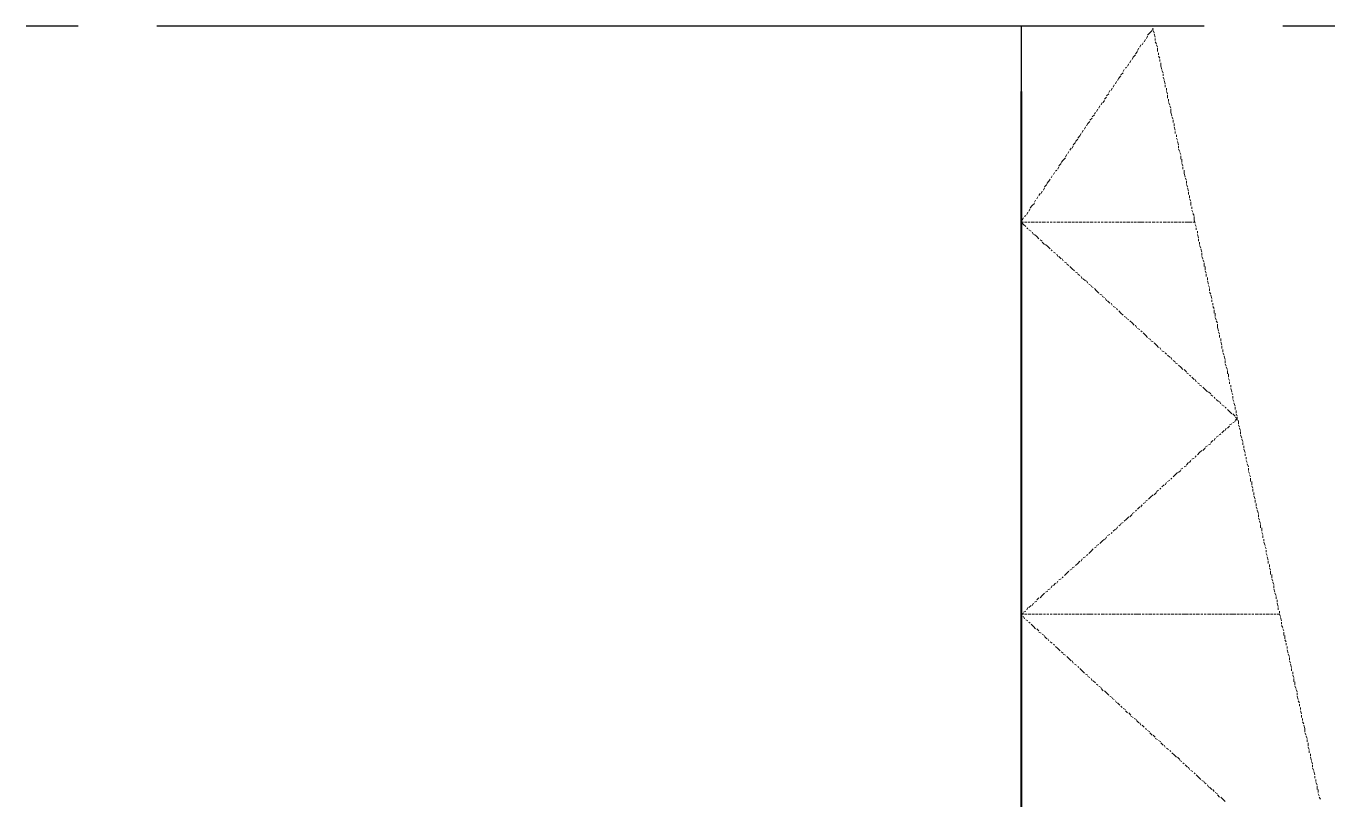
# Model space of a CAD drawing. Extents: x 8 to 21351, y 0 to 420.
# Drawn here: x 15823 to 15848, y 248.53 to 263.31 of the extents above; entities that cross this region are included whole.
import ezdxf

# ---------------------------------------------------------------- set-up
doc = ezdxf.new("R2010")
doc.units = 0

msp = doc.modelspace()

# ---------------------------------------------------------------- linework, layer by layer
at = {"lineweight": 25}
for p, q in [((15823.996, 263.313), (15823.001, 263.313)), ((15845.502, 263.313), (15825.499, 263.313)), ((15842.009, 263.313), (15842.009, 249.915)), ((15847.999, 263.313), (15847.004, 263.313))]:
    msp.add_line(p, q, dxfattribs=at)
at = {"color": 7, "lineweight": 5}
for p, q in [((15844.507, 263.229), (15844.464, 263.186)), ((15844.528, 263.271), (15844.507, 263.25)), ((15844.528, 263.25), (15844.528, 263.271)), ((15844.549, 263.186), (15844.528, 263.229)), ((15844.337, 262.996), (15844.316, 262.954)), ((15844.38, 263.059), (15844.359, 263.017)), ((15844.422, 263.123), (15844.401, 263.08)), ((15844.464, 263.186), (15844.422, 263.144)), ((15844.57, 263.102), (15844.549, 263.165)), ((15844.57, 263.038), (15844.57, 263.08)), ((15844.591, 262.975), (15844.57, 263.017)), ((15844.189, 262.763), (15844.147, 262.721)), ((15844.232, 262.827), (15844.189, 262.784)), ((15844.253, 262.89), (15844.232, 262.848)), ((15844.295, 262.954), (15844.274, 262.911)), ((15844.613, 262.911), (15844.591, 262.954)), ((15844.613, 262.827), (15844.613, 262.89)), ((15844.634, 262.763), (15844.634, 262.805)), ((15844.655, 262.699), (15844.634, 262.742)), ((15843.978, 262.488), (15843.956, 262.445)), ((15844.02, 262.53), (15843.999, 262.509)), ((15844.062, 262.594), (15844.041, 262.551)), ((15844.105, 262.657), (15844.083, 262.615)), ((15844.147, 262.721), (15844.126, 262.678)), ((15844.655, 262.636), (15844.655, 262.678)), ((15844.676, 262.551), (15844.676, 262.615)), ((15844.697, 262.488), (15844.676, 262.551)), ((15843.829, 262.255), (15843.808, 262.213)), ((15843.872, 262.318), (15843.851, 262.276)), ((15843.914, 262.361), (15843.872, 262.318)), ((15843.956, 262.424), (15843.914, 262.382)), ((15844.718, 262.424), (15844.697, 262.467)), ((15844.718, 262.361), (15844.718, 262.403)), ((15844.74, 262.297), (15844.718, 262.34)), ((15844.761, 262.213), (15844.74, 262.276)), ((15843.681, 262.022), (15843.639, 261.98)), ((15843.702, 262.086), (15843.681, 262.043)), ((15843.745, 262.128), (15843.724, 262.086)), ((15843.787, 262.192), (15843.766, 262.149)), ((15844.761, 262.149), (15844.761, 262.192)), ((15844.782, 262.086), (15844.782, 262.128)), ((15844.803, 262.022), (15844.782, 262.065)), ((15844.803, 261.938), (15844.803, 262.001)), ((15843.512, 261.789), (15843.491, 261.747)), ((15843.554, 261.853), (15843.533, 261.81)), ((15843.597, 261.895), (15843.575, 261.853)), ((15843.639, 261.959), (15843.597, 261.916)), ((15844.824, 261.874), (15844.824, 261.916)), ((15844.845, 261.81), (15844.824, 261.853)), ((15844.867, 261.747), (15844.845, 261.789)), ((15843.321, 261.493), (15843.279, 261.451)), ((15843.364, 261.557), (15843.321, 261.514)), ((15843.406, 261.62), (15843.364, 261.578)), ((15843.427, 261.662), (15843.406, 261.641)), ((15843.47, 261.726), (15843.448, 261.683)), ((15844.867, 261.662), (15844.867, 261.726)), ((15844.888, 261.599), (15844.867, 261.662)), ((15844.909, 261.535), (15844.888, 261.578)), ((15844.909, 261.472), (15844.909, 261.514)), ((15843.152, 261.26), (15843.131, 261.218)), ((15843.194, 261.324), (15843.173, 261.281)), ((15843.237, 261.387), (15843.216, 261.345)), ((15843.279, 261.451), (15843.258, 261.408)), ((15844.93, 261.408), (15844.93, 261.451)), ((15844.951, 261.324), (15844.93, 261.387)), ((15844.951, 261.26), (15844.951, 261.303)), ((15844.972, 261.197), (15844.972, 261.239)), ((15842.962, 260.985), (15842.94, 260.943)), ((15843.004, 261.027), (15842.983, 260.985)), ((15843.046, 261.091), (15843.004, 261.048)), ((15843.089, 261.154), (15843.046, 261.112)), ((15843.131, 261.218), (15843.089, 261.175)), ((15844.994, 261.133), (15844.972, 261.175)), ((15845.015, 261.048), (15844.994, 261.112)), ((15845.015, 260.985), (15845.015, 261.027)), ((15842.813, 260.752), (15842.771, 260.71)), ((15842.856, 260.795), (15842.813, 260.752)), ((15842.877, 260.858), (15842.856, 260.816)), ((15842.919, 260.921), (15842.898, 260.879)), ((15845.036, 260.921), (15845.015, 260.964)), ((15845.057, 260.858), (15845.036, 260.9)), ((15845.057, 260.773), (15845.057, 260.837)), ((15845.078, 260.71), (15845.078, 260.773)), ((15842.644, 260.519), (15842.623, 260.477)), ((15842.686, 260.562), (15842.665, 260.541)), ((15842.729, 260.625), (15842.708, 260.583)), ((15842.771, 260.689), (15842.729, 260.646)), ((15845.099, 260.646), (15845.078, 260.689)), ((15845.099, 260.583), (15845.099, 260.625)), ((15845.121, 260.498), (15845.121, 260.562)), ((15845.142, 260.435), (15845.121, 260.498)), ((15842.496, 260.286), (15842.454, 260.244)), ((15842.538, 260.35), (15842.496, 260.308)), ((15842.559, 260.392), (15842.538, 260.35)), ((15842.602, 260.456), (15842.581, 260.413)), ((15845.163, 260.371), (15845.142, 260.413)), ((15845.163, 260.308), (15845.163, 260.35)), ((15845.184, 260.244), (15845.163, 260.286)), ((15842.284, 259.99), (15842.263, 259.948)), ((15842.327, 260.054), (15842.305, 260.011)), ((15842.369, 260.117), (15842.348, 260.075)), ((15842.411, 260.159), (15842.39, 260.117)), ((15842.454, 260.223), (15842.432, 260.181)), ((15845.205, 260.159), (15845.184, 260.223)), ((15845.205, 260.096), (15845.205, 260.138)), ((15845.226, 260.033), (15845.226, 260.075)), ((15845.248, 259.969), (15845.226, 260.011)), ((15842.136, 259.757), (15842.115, 259.715)), ((15842.178, 259.821), (15842.157, 259.779)), ((15842.221, 259.884), (15842.178, 259.842)), ((15842.263, 259.927), (15842.221, 259.884)), ((15845.248, 259.884), (15845.248, 259.948)), ((15845.269, 259.821), (15845.269, 259.863)), ((15845.29, 259.757), (15845.269, 259.8)), ((15845.311, 259.694), (15845.29, 259.736)), ((15842.009, 259.588), (15842.009, 259.567)), ((15842.009, 259.567), (15842.051, 259.524)), ((15842.009, 259.524), (15842.009, 259.567)), ((15842.009, 259.567), (15842.051, 259.567)), ((15842.009, 259.461), (15842.009, 259.503)), ((15842.051, 259.651), (15842.03, 259.609)), ((15842.051, 259.524), (15842.094, 259.482)), ((15842.094, 259.694), (15842.073, 259.673)), ((15842.073, 259.567), (15842.115, 259.567)), ((15842.136, 259.567), (15842.178, 259.567)), ((15842.2, 259.567), (15842.263, 259.567)), ((15842.284, 259.567), (15842.327, 259.567)), ((15842.348, 259.567), (15842.39, 259.567)), ((15842.411, 259.567), (15842.475, 259.567)), ((15842.496, 259.567), (15842.538, 259.567)), ((15842.559, 259.567), (15842.602, 259.567)), ((15842.623, 259.567), (15842.665, 259.567)), ((15842.686, 259.567), (15842.75, 259.567)), ((15842.771, 259.567), (15842.813, 259.567)), ((15842.835, 259.567), (15842.877, 259.567)), ((15842.898, 259.567), (15842.962, 259.567)), ((15842.983, 259.567), (15843.025, 259.567)), ((15843.046, 259.567), (15843.089, 259.567)), ((15843.11, 259.567), (15843.173, 259.567)), ((15843.194, 259.567), (15843.237, 259.567)), ((15843.258, 259.567), (15843.3, 259.567)), ((15843.321, 259.567), (15843.385, 259.567)), ((15843.406, 259.567), (15843.448, 259.567)), ((15843.47, 259.567), (15843.512, 259.567)), ((15843.533, 259.567), (15843.575, 259.567)), ((15843.597, 259.567), (15843.66, 259.567)), ((15843.681, 259.567), (15843.724, 259.567)), ((15843.745, 259.567), (15843.787, 259.567)), ((15843.808, 259.567), (15843.872, 259.567)), ((15843.893, 259.567), (15843.935, 259.567)), ((15843.956, 259.567), (15843.999, 259.567)), ((15844.02, 259.567), (15844.083, 259.567)), ((15844.105, 259.567), (15844.147, 259.567)), ((15844.168, 259.567), (15844.21, 259.567)), ((15844.232, 259.567), (15844.295, 259.567)), ((15844.295, 259.567), (15844.359, 259.567)), ((15844.38, 259.567), (15844.422, 259.567)), ((15844.443, 259.567), (15844.486, 259.567)), ((15844.507, 259.567), (15844.57, 259.567)), ((15844.591, 259.567), (15844.634, 259.567)), ((15844.655, 259.567), (15844.697, 259.567)), ((15844.718, 259.567), (15844.782, 259.567)), ((15844.803, 259.567), (15844.845, 259.567)), ((15844.867, 259.567), (15844.909, 259.567)), ((15844.93, 259.567), (15844.994, 259.567)), ((15845.015, 259.567), (15845.057, 259.567)), ((15845.078, 259.567), (15845.121, 259.567)), ((15845.142, 259.567), (15845.205, 259.567)), ((15845.205, 259.567), (15845.269, 259.567)), ((15845.29, 259.567), (15845.332, 259.567)), ((15845.311, 259.609), (15845.311, 259.673)), ((15845.332, 259.546), (15845.311, 259.609)), ((15845.353, 259.482), (15845.332, 259.524)), ((15842.009, 259.397), (15842.009, 259.44)), ((15842.009, 259.313), (15842.009, 259.376)), ((15842.009, 259.249), (15842.009, 259.292)), ((15842.009, 259.186), (15842.009, 259.228)), ((15842.115, 259.461), (15842.136, 259.44)), ((15842.157, 259.419), (15842.2, 259.397)), ((15842.221, 259.376), (15842.242, 259.334)), ((15842.263, 259.334), (15842.305, 259.292)), ((15842.305, 259.292), (15842.348, 259.249)), ((15842.369, 259.228), (15842.411, 259.207)), ((15845.353, 259.419), (15845.353, 259.461)), ((15845.375, 259.355), (15845.375, 259.397)), ((15845.396, 259.271), (15845.375, 259.334)), ((15845.396, 259.207), (15845.396, 259.249)), ((15842.009, 259.101), (15842.009, 259.165)), ((15842.009, 259.038), (15842.009, 259.08)), ((15842.009, 258.974), (15842.009, 259.017)), ((15842.411, 259.186), (15842.454, 259.144)), ((15842.475, 259.144), (15842.517, 259.101)), ((15842.517, 259.101), (15842.559, 259.059)), ((15842.581, 259.038), (15842.602, 259.017)), ((15842.623, 258.995), (15842.665, 258.974)), ((15845.417, 259.144), (15845.417, 259.186)), ((15845.438, 259.08), (15845.417, 259.122)), ((15845.459, 258.995), (15845.438, 259.059)), ((15842.009, 258.889), (15842.009, 258.953)), ((15842.009, 258.826), (15842.009, 258.889)), ((15842.009, 258.762), (15842.009, 258.805)), ((15842.009, 258.699), (15842.009, 258.741)), ((15842.686, 258.953), (15842.708, 258.911)), ((15842.729, 258.911), (15842.771, 258.868)), ((15842.792, 258.868), (15842.813, 258.826)), ((15842.835, 258.805), (15842.877, 258.784)), ((15842.877, 258.762), (15842.919, 258.741)), ((15845.459, 258.932), (15845.459, 258.974)), ((15845.48, 258.868), (15845.459, 258.911)), ((15845.502, 258.805), (15845.48, 258.847)), ((15845.502, 258.72), (15845.502, 258.784)), ((15842.009, 258.614), (15842.009, 258.678)), ((15842.009, 258.551), (15842.009, 258.593)), ((15842.009, 258.487), (15842.009, 258.53)), ((15842.94, 258.72), (15842.983, 258.678)), ((15842.983, 258.678), (15843.025, 258.635)), ((15843.046, 258.614), (15843.089, 258.593)), ((15843.089, 258.572), (15843.131, 258.551)), ((15843.152, 258.53), (15843.173, 258.487)), ((15843.194, 258.487), (15843.237, 258.445)), ((15845.523, 258.657), (15845.523, 258.72)), ((15845.544, 258.593), (15845.523, 258.635)), ((15845.544, 258.53), (15845.544, 258.572)), ((15845.565, 258.466), (15845.565, 258.509)), ((15842.009, 258.403), (15842.009, 258.466)), ((15842.009, 258.339), (15842.009, 258.382)), ((15842.009, 258.276), (15842.009, 258.318)), ((15842.009, 258.191), (15842.009, 258.255)), ((15843.258, 258.445), (15843.279, 258.403)), ((15843.3, 258.382), (15843.343, 258.36)), ((15843.343, 258.339), (15843.385, 258.318)), ((15843.406, 258.297), (15843.448, 258.255)), ((15843.448, 258.255), (15843.491, 258.212)), ((15845.586, 258.382), (15845.565, 258.445)), ((15845.607, 258.318), (15845.586, 258.36)), ((15845.607, 258.255), (15845.607, 258.297)), ((15845.629, 258.191), (15845.607, 258.233)), ((15842.009, 258.127), (15842.009, 258.17)), ((15842.009, 258.064), (15842.009, 258.106)), ((15842.009, 257.979), (15842.009, 258.043)), ((15842.009, 257.916), (15842.009, 257.979)), ((15843.512, 258.191), (15843.554, 258.17)), ((15843.554, 258.149), (15843.597, 258.127)), ((15843.618, 258.106), (15843.639, 258.064)), ((15843.66, 258.064), (15843.702, 258.022)), ((15843.724, 258.022), (15843.745, 257.979)), ((15845.65, 258.106), (15845.629, 258.17)), ((15845.65, 258.043), (15845.65, 258.085)), ((15845.671, 257.979), (15845.671, 258.022)), ((15842.009, 257.852), (15842.009, 257.895)), ((15842.009, 257.789), (15842.009, 257.831)), ((15842.009, 257.704), (15842.009, 257.768)), ((15843.766, 257.958), (15843.808, 257.937)), ((15843.829, 257.916), (15843.851, 257.895)), ((15843.872, 257.873), (15843.914, 257.831)), ((15843.914, 257.831), (15843.956, 257.789)), ((15843.978, 257.768), (15844.02, 257.747)), ((15845.692, 257.916), (15845.671, 257.958)), ((15845.692, 257.831), (15845.692, 257.895)), ((15845.713, 257.768), (15845.713, 257.831)), ((15845.734, 257.704), (15845.713, 257.747)), ((15842.009, 257.641), (15842.009, 257.683)), ((15842.009, 257.577), (15842.009, 257.62)), ((15842.009, 257.492), (15842.009, 257.556)), ((15844.02, 257.725), (15844.062, 257.704)), ((15844.083, 257.683), (15844.126, 257.641)), ((15844.126, 257.641), (15844.168, 257.598)), ((15844.189, 257.598), (15844.21, 257.556)), ((15844.232, 257.535), (15844.274, 257.514)), ((15844.295, 257.492), (15844.316, 257.471)), ((15845.756, 257.641), (15845.734, 257.683)), ((15845.756, 257.556), (15845.756, 257.62)), ((15845.777, 257.492), (15845.756, 257.556)), ((15842.009, 257.429), (15842.009, 257.471)), ((15842.009, 257.365), (15842.009, 257.408)), ((15842.009, 257.281), (15842.009, 257.344)), ((15842.009, 257.217), (15842.009, 257.26)), ((15844.337, 257.45), (15844.38, 257.408)), ((15844.38, 257.408), (15844.422, 257.365)), ((15844.443, 257.344), (15844.486, 257.323)), ((15844.486, 257.302), (15844.528, 257.281)), ((15844.549, 257.26), (15844.591, 257.217)), ((15845.798, 257.429), (15845.777, 257.471)), ((15845.798, 257.365), (15845.798, 257.408)), ((15845.819, 257.302), (15845.819, 257.344)), ((15845.84, 257.217), (15845.819, 257.281)), ((15842.009, 257.154), (15842.009, 257.196)), ((15842.009, 257.069), (15842.009, 257.133)), ((15842.009, 257.006), (15842.009, 257.069)), ((15842.009, 256.942), (15842.009, 256.985)), ((15844.591, 257.217), (15844.634, 257.175)), ((15844.655, 257.175), (15844.676, 257.133)), ((15844.697, 257.111), (15844.74, 257.09)), ((15844.761, 257.069), (15844.782, 257.048)), ((15844.803, 257.027), (15844.845, 256.985)), ((15844.867, 256.985), (15844.888, 256.942)), ((15845.84, 257.154), (15845.84, 257.196)), ((15845.861, 257.09), (15845.861, 257.133)), ((15845.883, 257.027), (15845.861, 257.069)), ((15845.904, 256.942), (15845.883, 257.006)), ((15842.009, 256.879), (15842.009, 256.921)), ((15842.009, 256.794), (15842.009, 256.858)), ((15842.009, 256.731), (15842.009, 256.773)), ((15844.909, 256.921), (15844.951, 256.9)), ((15844.951, 256.879), (15844.994, 256.858)), ((15845.015, 256.836), (15845.057, 256.794)), ((15845.057, 256.794), (15845.099, 256.752)), ((15845.121, 256.752), (15845.163, 256.709)), ((15845.904, 256.879), (15845.904, 256.921)), ((15845.925, 256.815), (15845.904, 256.858)), ((15845.946, 256.752), (15845.925, 256.794)), ((15845.946, 256.667), (15845.946, 256.731)), ((15842.009, 256.667), (15842.009, 256.709)), ((15842.009, 256.582), (15842.009, 256.646)), ((15842.009, 256.519), (15842.009, 256.561)), ((15842.009, 256.455), (15842.009, 256.498)), ((15845.163, 256.688), (15845.205, 256.667)), ((15845.226, 256.646), (15845.248, 256.625)), ((15845.269, 256.603), (15845.311, 256.561)), ((15845.332, 256.561), (15845.353, 256.519)), ((15845.375, 256.498), (15845.417, 256.476)), ((15845.967, 256.603), (15845.967, 256.667)), ((15845.988, 256.54), (15845.967, 256.582)), ((15845.988, 256.476), (15845.988, 256.519)), ((15842.009, 256.371), (15842.009, 256.434)), ((15842.009, 256.307), (15842.009, 256.349)), ((15842.009, 256.244), (15842.009, 256.286)), ((15845.417, 256.455), (15845.459, 256.434)), ((15845.48, 256.413), (15845.523, 256.371)), ((15845.523, 256.371), (15845.565, 256.328)), ((15845.586, 256.328), (15845.629, 256.286)), ((15845.629, 256.265), (15845.671, 256.244)), ((15846.01, 256.413), (15846.01, 256.455)), ((15846.031, 256.328), (15846.01, 256.392)), ((15846.052, 256.265), (15846.031, 256.307)), ((15846.052, 256.201), (15846.052, 256.244)), ((15842.009, 256.159), (15842.009, 256.223)), ((15842.009, 256.096), (15842.009, 256.159)), ((15842.009, 256.032), (15842.009, 256.074)), ((15842.009, 255.968), (15842.009, 256.011)), ((15845.692, 256.223), (15845.713, 256.201)), ((15845.734, 256.18), (15845.777, 256.138)), ((15845.798, 256.138), (15845.819, 256.096)), ((15845.84, 256.074), (15845.883, 256.053)), ((15845.904, 256.032), (15845.925, 256.011)), ((15845.946, 255.99), (15845.988, 255.947)), ((15846.073, 256.138), (15846.052, 256.18)), ((15846.094, 256.053), (15846.073, 256.117)), ((15846.094, 255.99), (15846.094, 256.032)), ((15842.009, 255.884), (15842.009, 255.947)), ((15842.009, 255.82), (15842.009, 255.863)), ((15842.009, 255.757), (15842.009, 255.799)), ((15842.009, 255.672), (15842.009, 255.736)), ((15845.988, 255.947), (15846.031, 255.905)), ((15846.052, 255.905), (15846.094, 255.863)), ((15846.094, 255.757), (15846.052, 255.736)), ((15846.094, 255.841), (15846.137, 255.82)), ((15846.137, 255.82), (15846.094, 255.778)), ((15846.115, 255.926), (15846.115, 255.968)), ((15846.137, 255.863), (15846.115, 255.905)), ((15846.137, 255.778), (15846.137, 255.841)), ((15846.158, 255.714), (15846.158, 255.778)), ((15842.009, 255.609), (15842.009, 255.651)), ((15842.009, 255.545), (15842.009, 255.588)), ((15842.009, 255.46), (15842.009, 255.524)), ((15845.777, 255.482), (15845.734, 255.46)), ((15845.819, 255.524), (15845.798, 255.503)), ((15845.883, 255.588), (15845.84, 255.545)), ((15845.925, 255.63), (15845.904, 255.588)), ((15845.988, 255.672), (15845.946, 255.63)), ((15846.031, 255.714), (15845.988, 255.693)), ((15846.179, 255.651), (15846.158, 255.693)), ((15846.2, 255.588), (15846.179, 255.63)), ((15846.2, 255.524), (15846.2, 255.566)), ((15846.221, 255.439), (15846.2, 255.503)), ((15842.009, 255.397), (15842.009, 255.439)), ((15842.009, 255.333), (15842.009, 255.376)), ((15842.009, 255.27), (15842.009, 255.312)), ((15842.009, 255.185), (15842.009, 255.249)), ((15845.523, 255.249), (15845.48, 255.206)), ((15845.565, 255.291), (15845.523, 255.27)), ((15845.629, 255.333), (15845.586, 255.312)), ((15845.671, 255.397), (15845.629, 255.355)), ((15845.713, 255.439), (15845.692, 255.397)), ((15846.242, 255.376), (15846.221, 255.418)), ((15846.242, 255.312), (15846.242, 255.355)), ((15846.264, 255.249), (15846.264, 255.291)), ((15842.009, 255.122), (15842.009, 255.164)), ((15842.009, 255.058), (15842.009, 255.101)), ((15842.009, 254.974), (15842.009, 255.037)), ((15845.248, 255.016), (15845.226, 254.974)), ((15845.311, 255.058), (15845.269, 255.037)), ((15845.353, 255.101), (15845.332, 255.079)), ((15845.417, 255.164), (15845.375, 255.122)), ((15845.459, 255.206), (15845.417, 255.164)), ((15846.285, 255.164), (15846.264, 255.228)), ((15846.285, 255.101), (15846.285, 255.143)), ((15846.306, 255.037), (15846.306, 255.079)), ((15846.327, 254.974), (15846.306, 255.016)), ((15842.009, 254.91), (15842.009, 254.952)), ((15842.009, 254.847), (15842.009, 254.889)), ((15842.009, 254.762), (15842.009, 254.825)), ((15842.009, 254.698), (15842.009, 254.741)), ((15844.951, 254.741), (15844.909, 254.698)), ((15844.994, 254.783), (15844.951, 254.741)), ((15845.057, 254.825), (15845.015, 254.783)), ((15845.099, 254.868), (15845.057, 254.847)), ((15845.163, 254.91), (15845.121, 254.889)), ((15845.205, 254.974), (15845.163, 254.931)), ((15846.348, 254.889), (15846.327, 254.952)), ((15846.348, 254.825), (15846.348, 254.868)), ((15846.369, 254.762), (15846.348, 254.804)), ((15846.391, 254.698), (15846.369, 254.741)), ((15842.009, 254.635), (15842.009, 254.677)), ((15842.009, 254.55), (15842.009, 254.614)), ((15842.009, 254.487), (15842.009, 254.529)), ((15844.676, 254.487), (15844.655, 254.466)), ((15844.74, 254.55), (15844.697, 254.508)), ((15844.782, 254.593), (15844.761, 254.55)), ((15844.845, 254.635), (15844.803, 254.614)), ((15844.888, 254.677), (15844.867, 254.656)), ((15846.391, 254.614), (15846.391, 254.677)), ((15846.412, 254.55), (15846.412, 254.614)), ((15846.433, 254.487), (15846.412, 254.529)), ((15842.009, 254.423), (15842.009, 254.466)), ((15842.009, 254.36), (15842.009, 254.402)), ((15842.009, 254.275), (15842.009, 254.339)), ((15842.009, 254.212), (15842.009, 254.254)), ((15844.422, 254.254), (15844.38, 254.233)), ((15844.486, 254.317), (15844.443, 254.275)), ((15844.528, 254.36), (15844.486, 254.317)), ((15844.591, 254.402), (15844.549, 254.36)), ((15844.634, 254.445), (15844.591, 254.423)), ((15846.433, 254.423), (15846.433, 254.466)), ((15846.454, 254.36), (15846.454, 254.402)), ((15846.475, 254.275), (15846.454, 254.339)), ((15846.475, 254.212), (15846.475, 254.254)), ((15842.009, 254.148), (15842.009, 254.19)), ((15842.009, 254.063), (15842.009, 254.127)), ((15842.009, 254), (15842.009, 254.042)), ((15842.009, 253.936), (15842.009, 253.979)), ((15844.126, 253.979), (15844.083, 253.936)), ((15844.168, 254.021), (15844.126, 254)), ((15844.21, 254.063), (15844.189, 254.042)), ((15844.274, 254.127), (15844.232, 254.085)), ((15844.316, 254.169), (15844.295, 254.127)), ((15844.38, 254.212), (15844.337, 254.19)), ((15846.496, 254.148), (15846.496, 254.19)), ((15846.518, 254.085), (15846.496, 254.127)), ((15846.539, 254), (15846.518, 254.063)), ((15846.539, 253.936), (15846.539, 253.979)), ((15842.009, 253.852), (15842.009, 253.915)), ((15842.009, 253.788), (15842.009, 253.831)), ((15842.009, 253.725), (15842.009, 253.767)), ((15843.851, 253.746), (15843.829, 253.704)), ((15843.914, 253.788), (15843.872, 253.767)), ((15843.956, 253.831), (15843.914, 253.81)), ((15844.02, 253.894), (15843.978, 253.852)), ((15844.062, 253.936), (15844.02, 253.894)), ((15846.56, 253.873), (15846.539, 253.915)), ((15846.581, 253.81), (15846.56, 253.852)), ((15846.581, 253.725), (15846.581, 253.788)), ((15842.009, 253.64), (15842.009, 253.704)), ((15842.009, 253.577), (15842.009, 253.619)), ((15842.009, 253.513), (15842.009, 253.555)), ((15842.009, 253.45), (15842.009, 253.492)), ((15843.597, 253.513), (15843.554, 253.471)), ((15843.639, 253.555), (15843.618, 253.513)), ((15843.702, 253.598), (15843.66, 253.577)), ((15843.745, 253.64), (15843.724, 253.619)), ((15843.808, 253.704), (15843.766, 253.661)), ((15846.602, 253.661), (15846.602, 253.725)), ((15846.623, 253.598), (15846.602, 253.64)), ((15846.623, 253.534), (15846.623, 253.577)), ((15846.645, 253.471), (15846.645, 253.513)), ((15842.009, 253.365), (15842.009, 253.429)), ((15842.009, 253.302), (15842.009, 253.344)), ((15842.009, 253.238), (15842.009, 253.28)), ((15843.343, 253.28), (15843.3, 253.238)), ((15843.385, 253.323), (15843.343, 253.28)), ((15843.448, 253.365), (15843.406, 253.344)), ((15843.491, 253.407), (15843.448, 253.386)), ((15843.554, 253.471), (15843.512, 253.429)), ((15846.666, 253.386), (15846.645, 253.45)), ((15846.687, 253.323), (15846.666, 253.365)), ((15846.687, 253.259), (15846.687, 253.302)), ((15846.708, 253.196), (15846.687, 253.238)), ((15842.009, 253.153), (15842.009, 253.217)), ((15842.009, 253.09), (15842.009, 253.132)), ((15842.009, 253.026), (15842.009, 253.069)), ((15842.009, 252.942), (15842.009, 253.005)), ((15843.025, 252.984), (15842.983, 252.963)), ((15843.089, 253.048), (15843.046, 253.005)), ((15843.131, 253.09), (15843.089, 253.048)), ((15843.173, 253.132), (15843.152, 253.09)), ((15843.237, 253.174), (15843.194, 253.153)), ((15843.279, 253.217), (15843.258, 253.196)), ((15846.729, 253.111), (15846.708, 253.174)), ((15846.729, 253.048), (15846.729, 253.09)), ((15846.75, 252.984), (15846.75, 253.026)), ((15842.009, 252.878), (15842.009, 252.92)), ((15842.009, 252.815), (15842.009, 252.857)), ((15842.009, 252.73), (15842.009, 252.793)), ((15842.771, 252.751), (15842.729, 252.73)), ((15842.813, 252.793), (15842.792, 252.772)), ((15842.877, 252.857), (15842.835, 252.815)), ((15842.919, 252.899), (15842.877, 252.857)), ((15842.983, 252.942), (15842.94, 252.92)), ((15846.772, 252.92), (15846.75, 252.963)), ((15846.772, 252.836), (15846.772, 252.899)), ((15846.793, 252.772), (15846.793, 252.836)), ((15846.814, 252.709), (15846.793, 252.751)), ((15842.009, 252.667), (15842.009, 252.709)), ((15842.009, 252.603), (15842.009, 252.645)), ((15842.009, 252.54), (15842.009, 252.582)), ((15842.009, 252.455), (15842.009, 252.518)), ((15842.517, 252.518), (15842.475, 252.497)), ((15842.559, 252.561), (15842.517, 252.54)), ((15842.602, 252.624), (15842.581, 252.582)), ((15842.665, 252.667), (15842.623, 252.624)), ((15842.708, 252.709), (15842.686, 252.667)), ((15846.835, 252.645), (15846.814, 252.688)), ((15846.835, 252.582), (15846.835, 252.624)), ((15846.856, 252.497), (15846.835, 252.561)), ((15842.009, 252.391), (15842.009, 252.434)), ((15842.009, 252.328), (15842.009, 252.37)), ((15842.009, 252.243), (15842.009, 252.307)), ((15842.2, 252.243), (15842.157, 252.201)), ((15842.242, 252.286), (15842.221, 252.243)), ((15842.305, 252.328), (15842.263, 252.307)), ((15842.348, 252.391), (15842.305, 252.349)), ((15842.411, 252.434), (15842.369, 252.391)), ((15842.454, 252.476), (15842.411, 252.434)), ((15846.877, 252.434), (15846.856, 252.476)), ((15846.877, 252.37), (15846.877, 252.412)), ((15846.899, 252.307), (15846.899, 252.349)), ((15846.92, 252.222), (15846.899, 252.286)), ((15842.009, 252.18), (15842.009, 252.222)), ((15842.009, 252.116), (15842.009, 252.159)), ((15842.051, 252.095), (15842.009, 252.074)), ((15842.009, 252.031), (15842.009, 252.095)), ((15842.009, 252.074), (15842.051, 252.074)), ((15842.009, 252.074), (15842.03, 252.031)), ((15842.009, 251.968), (15842.009, 252.01)), ((15842.094, 252.137), (15842.051, 252.116)), ((15842.051, 252.031), (15842.073, 251.989)), ((15842.073, 252.074), (15842.115, 252.074)), ((15842.136, 252.201), (15842.115, 252.159)), ((15842.136, 252.074), (15842.2, 252.074)), ((15842.221, 252.074), (15842.263, 252.074)), ((15842.284, 252.074), (15842.327, 252.074)), ((15842.348, 252.074), (15842.411, 252.074)), ((15842.432, 252.074), (15842.475, 252.074)), ((15842.496, 252.074), (15842.538, 252.074)), ((15842.559, 252.074), (15842.602, 252.074)), ((15842.623, 252.074), (15842.686, 252.074)), ((15842.708, 252.074), (15842.75, 252.074)), ((15842.771, 252.074), (15842.813, 252.074)), ((15842.835, 252.074), (15842.898, 252.074)), ((15842.919, 252.074), (15842.962, 252.074)), ((15842.983, 252.074), (15843.025, 252.074)), ((15843.046, 252.074), (15843.11, 252.074)), ((15843.131, 252.074), (15843.173, 252.074)), ((15843.194, 252.074), (15843.237, 252.074)), ((15843.258, 252.074), (15843.321, 252.074)), ((15843.321, 252.074), (15843.385, 252.074)), ((15843.406, 252.074), (15843.448, 252.074)), ((15843.47, 252.074), (15843.512, 252.074)), ((15843.533, 252.074), (15843.597, 252.074)), ((15843.618, 252.074), (15843.66, 252.074)), ((15843.681, 252.074), (15843.724, 252.074)), ((15843.745, 252.074), (15843.808, 252.074)), ((15843.829, 252.074), (15843.872, 252.074)), ((15843.893, 252.074), (15843.935, 252.074)), ((15843.956, 252.074), (15844.02, 252.074)), ((15844.041, 252.074), (15844.083, 252.074)), ((15844.105, 252.074), (15844.147, 252.074)), ((15844.168, 252.074), (15844.232, 252.074)), ((15844.232, 252.074), (15844.295, 252.074)), ((15844.316, 252.074), (15844.359, 252.074)), ((15844.38, 252.074), (15844.422, 252.074)), ((15844.443, 252.074), (15844.507, 252.074)), ((15844.528, 252.074), (15844.57, 252.074)), ((15844.591, 252.074), (15844.634, 252.074)), ((15844.655, 252.074), (15844.718, 252.074)), ((15844.74, 252.074), (15844.782, 252.074)), ((15844.803, 252.074), (15844.845, 252.074)), ((15844.867, 252.074), (15844.93, 252.074)), ((15844.951, 252.074), (15844.994, 252.074)), ((15845.015, 252.074), (15845.057, 252.074)), ((15845.078, 252.074), (15845.142, 252.074)), ((15845.142, 252.074), (15845.205, 252.074)), ((15845.226, 252.074), (15845.269, 252.074)), ((15845.29, 252.074), (15845.332, 252.074)), ((15845.353, 252.074), (15845.417, 252.074)), ((15845.438, 252.074), (15845.48, 252.074)), ((15845.502, 252.074), (15845.544, 252.074)), ((15845.565, 252.074), (15845.629, 252.074)), ((15845.65, 252.074), (15845.692, 252.074)), ((15845.713, 252.074), (15845.756, 252.074)), ((15845.777, 252.074), (15845.84, 252.074)), ((15845.861, 252.074), (15845.904, 252.074)), ((15845.925, 252.074), (15845.967, 252.074)), ((15845.988, 252.074), (15846.052, 252.074)), ((15846.052, 252.074), (15846.115, 252.074)), ((15846.137, 252.074), (15846.179, 252.074)), ((15846.2, 252.074), (15846.242, 252.074)), ((15846.264, 252.074), (15846.327, 252.074)), ((15846.348, 252.074), (15846.391, 252.074)), ((15846.412, 252.074), (15846.454, 252.074)), ((15846.475, 252.074), (15846.539, 252.074)), ((15846.56, 252.074), (15846.602, 252.074)), ((15846.623, 252.074), (15846.666, 252.074)), ((15846.687, 252.074), (15846.75, 252.074)), ((15846.772, 252.074), (15846.814, 252.074)), ((15846.835, 252.074), (15846.877, 252.074)), ((15846.899, 252.074), (15846.941, 252.074)), ((15846.92, 252.159), (15846.92, 252.201)), ((15846.941, 252.095), (15846.941, 252.137)), ((15846.962, 252.031), (15846.941, 252.074)), ((15846.983, 251.947), (15846.962, 252.01)), ((15842.009, 251.905), (15842.009, 251.947)), ((15842.009, 251.82), (15842.009, 251.883)), ((15842.009, 251.756), (15842.009, 251.799)), ((15842.009, 251.693), (15842.009, 251.735)), ((15842.094, 251.968), (15842.136, 251.947)), ((15842.157, 251.926), (15842.178, 251.905)), ((15842.2, 251.883), (15842.242, 251.841)), ((15842.242, 251.841), (15842.284, 251.799)), ((15842.305, 251.799), (15842.348, 251.756)), ((15842.348, 251.735), (15842.39, 251.714)), ((15846.983, 251.883), (15846.983, 251.926)), ((15847.004, 251.82), (15846.983, 251.862)), ((15847.026, 251.756), (15847.004, 251.799)), ((15847.026, 251.672), (15847.026, 251.735)), ((15842.009, 251.629), (15842.009, 251.672)), ((15842.009, 251.545), (15842.009, 251.608)), ((15842.009, 251.481), (15842.009, 251.524)), ((15842.411, 251.693), (15842.454, 251.672)), ((15842.454, 251.65), (15842.496, 251.608)), ((15842.517, 251.608), (15842.538, 251.566)), ((15842.559, 251.545), (15842.602, 251.524)), ((15842.623, 251.502), (15842.644, 251.481)), ((15847.047, 251.608), (15847.047, 251.672)), ((15847.068, 251.545), (15847.047, 251.587)), ((15847.068, 251.481), (15847.068, 251.524)), ((15842.009, 251.418), (15842.009, 251.46)), ((15842.009, 251.333), (15842.009, 251.397)), ((15842.009, 251.269), (15842.009, 251.312)), ((15842.009, 251.206), (15842.009, 251.248)), ((15842.665, 251.46), (15842.708, 251.418)), ((15842.708, 251.418), (15842.75, 251.375)), ((15842.771, 251.354), (15842.813, 251.333)), ((15842.813, 251.312), (15842.856, 251.291)), ((15842.877, 251.269), (15842.919, 251.227)), ((15847.089, 251.418), (15847.089, 251.46)), ((15847.11, 251.333), (15847.089, 251.397)), ((15847.131, 251.269), (15847.11, 251.312)), ((15847.131, 251.206), (15847.131, 251.248)), ((15842.009, 251.121), (15842.009, 251.185)), ((15842.009, 251.058), (15842.009, 251.1)), ((15842.009, 250.994), (15842.009, 251.037)), ((15842.919, 251.227), (15842.962, 251.185)), ((15842.983, 251.185), (15843.004, 251.143)), ((15843.025, 251.121), (15843.067, 251.1)), ((15843.089, 251.079), (15843.11, 251.058)), ((15843.131, 251.037), (15843.173, 250.994)), ((15843.173, 250.994), (15843.216, 250.952)), ((15847.153, 251.143), (15847.131, 251.185)), ((15847.174, 251.058), (15847.153, 251.121)), ((15847.174, 250.994), (15847.174, 251.037)), ((15842.009, 250.91), (15842.009, 250.973)), ((15842.009, 250.846), (15842.009, 250.888)), ((15842.009, 250.783), (15842.009, 250.825)), ((15842.009, 250.719), (15842.009, 250.762)), ((15843.237, 250.931), (15843.279, 250.91)), ((15843.279, 250.888), (15843.321, 250.867)), ((15843.343, 250.846), (15843.364, 250.804)), ((15843.385, 250.804), (15843.427, 250.762)), ((15843.448, 250.74), (15843.47, 250.719)), ((15847.195, 250.931), (15847.195, 250.973)), ((15847.216, 250.867), (15847.195, 250.91)), ((15847.216, 250.783), (15847.216, 250.846)), ((15847.237, 250.719), (15847.237, 250.783)), ((15842.009, 250.634), (15842.009, 250.698)), ((15842.009, 250.571), (15842.009, 250.613)), ((15842.009, 250.507), (15842.009, 250.55)), ((15842.009, 250.423), (15842.009, 250.486)), ((15843.491, 250.698), (15843.533, 250.677)), ((15843.533, 250.656), (15843.575, 250.613)), ((15843.597, 250.613), (15843.639, 250.571)), ((15843.639, 250.571), (15843.681, 250.529)), ((15843.702, 250.507), (15843.745, 250.486)), ((15847.258, 250.656), (15847.237, 250.698)), ((15847.28, 250.592), (15847.258, 250.634)), ((15847.28, 250.529), (15847.28, 250.571)), ((15847.301, 250.444), (15847.28, 250.507)), ((15842.009, 250.359), (15842.009, 250.402)), ((15842.009, 250.296), (15842.009, 250.338)), ((15842.009, 250.211), (15842.009, 250.275)), ((15843.745, 250.465), (15843.787, 250.444)), ((15843.808, 250.423), (15843.829, 250.381)), ((15843.851, 250.381), (15843.893, 250.338)), ((15843.914, 250.317), (15843.935, 250.296)), ((15843.956, 250.275), (15843.999, 250.254)), ((15843.999, 250.232), (15844.041, 250.19)), ((15847.322, 250.381), (15847.301, 250.423)), ((15847.322, 250.317), (15847.322, 250.359)), ((15847.343, 250.254), (15847.343, 250.296)), ((15847.364, 250.169), (15847.343, 250.232)), ((15842.009, 250.148), (15842.009, 250.19)), ((15842.009, 250.084), (15842.009, 250.126)), ((15842.009, 250), (15842.009, 250.063)), ((15842.009, 249.936), (15842.009, 249.978)), ((15844.062, 250.19), (15844.105, 250.148)), ((15844.105, 250.126), (15844.147, 250.105)), ((15844.168, 250.084), (15844.21, 250.063)), ((15844.21, 250.042), (15844.253, 250)), ((15844.274, 250), (15844.295, 249.957)), ((15847.364, 250.105), (15847.364, 250.148)), ((15847.385, 250.042), (15847.385, 250.084)), ((15847.407, 249.978), (15847.385, 250.021)), ((15842.009, 249.873), (15842.009, 249.915)), ((15842.009, 249.809), (15842.009, 249.851)), ((15842.009, 249.724), (15842.009, 249.788)), ((15844.316, 249.957), (15844.359, 249.915)), ((15844.38, 249.894), (15844.401, 249.873)), ((15844.422, 249.851), (15844.464, 249.83)), ((15844.464, 249.809), (15844.507, 249.767)), ((15844.528, 249.767), (15844.57, 249.724)), ((15847.428, 249.894), (15847.407, 249.957)), ((15847.428, 249.83), (15847.428, 249.894)), ((15847.449, 249.767), (15847.428, 249.809)), ((15847.47, 249.703), (15847.449, 249.745)), ((15842.009, 249.661), (15842.009, 249.703)), ((15842.009, 249.597), (15842.009, 249.64)), ((15842.009, 249.513), (15842.009, 249.576)), ((15842.009, 249.449), (15842.009, 249.492)), ((15844.57, 249.703), (15844.613, 249.682)), ((15844.634, 249.661), (15844.676, 249.64)), ((15844.676, 249.619), (15844.718, 249.576)), ((15844.74, 249.576), (15844.761, 249.534)), ((15844.782, 249.513), (15844.824, 249.492)), ((15847.47, 249.64), (15847.47, 249.682)), ((15847.491, 249.555), (15847.491, 249.619)), ((15847.512, 249.492), (15847.491, 249.534)), ((15842.009, 249.386), (15842.009, 249.428)), ((15842.009, 249.301), (15842.009, 249.364)), ((15842.009, 249.238), (15842.009, 249.28)), ((15844.845, 249.47), (15844.867, 249.449)), ((15844.888, 249.428), (15844.93, 249.386)), ((15844.93, 249.386), (15844.972, 249.343)), ((15844.994, 249.343), (15845.036, 249.301)), ((15845.036, 249.28), (15845.078, 249.259)), ((15845.099, 249.238), (15845.121, 249.216)), ((15847.512, 249.428), (15847.512, 249.47)), ((15847.534, 249.364), (15847.534, 249.407)), ((15847.555, 249.28), (15847.534, 249.343)), ((15847.576, 249.216), (15847.555, 249.259)), ((15842.009, 249.174), (15842.009, 249.216)), ((15842.009, 249.089), (15842.009, 249.153)), ((15842.009, 249.026), (15842.009, 249.089)), ((15842.009, 248.962), (15842.009, 249.005)), ((15845.142, 249.195), (15845.184, 249.153)), ((15845.205, 249.153), (15845.226, 249.111)), ((15845.248, 249.089), (15845.29, 249.068)), ((15845.311, 249.047), (15845.332, 249.026)), ((15845.353, 249.005), (15845.396, 248.962)), ((15847.576, 249.153), (15847.576, 249.195)), ((15847.597, 249.089), (15847.576, 249.132)), ((15847.618, 249.005), (15847.597, 249.068)), ((15847.618, 248.941), (15847.618, 248.983)), ((15842.009, 248.899), (15842.009, 248.941)), ((15842.009, 248.814), (15842.009, 248.878)), ((15842.009, 248.751), (15842.009, 248.793)), ((15842.009, 248.687), (15842.009, 248.729)), ((15845.396, 248.962), (15845.438, 248.92)), ((15845.459, 248.899), (15845.502, 248.878)), ((15845.502, 248.857), (15845.544, 248.835)), ((15845.565, 248.814), (15845.586, 248.772)), ((15845.607, 248.772), (15845.65, 248.729)), ((15845.671, 248.729), (15845.692, 248.687)), ((15847.639, 248.878), (15847.639, 248.92)), ((15847.661, 248.814), (15847.639, 248.857)), ((15847.661, 248.729), (15847.661, 248.793)), ((15847.682, 248.666), (15847.682, 248.729)), ((15842.009, 248.602), (15842.009, 248.666)), ((15842.009, 248.539), (15842.009, 248.581)), ((15845.713, 248.666), (15845.756, 248.645)), ((15845.756, 248.624), (15845.798, 248.581)), ((15845.819, 248.581), (15845.861, 248.539)), ((15845.861, 248.539), (15845.904, 248.497)), ((15847.703, 248.602), (15847.682, 248.645)), ((15847.724, 248.539), (15847.703, 248.581))]:
    msp.add_line(p, q, dxfattribs=at)
at = {"color": 7, "lineweight": 40}
msp.add_line((15842.009, 262.065), (15842.009, 174.561), dxfattribs=at)

doc.saveas('drawing.dxf')
